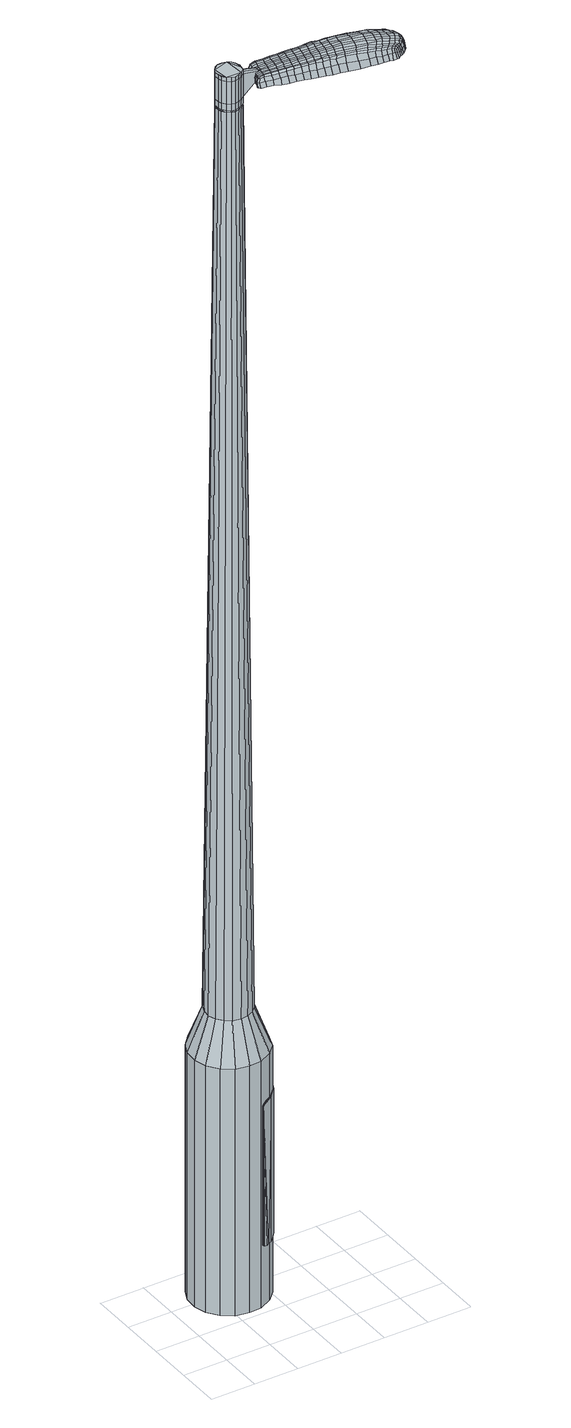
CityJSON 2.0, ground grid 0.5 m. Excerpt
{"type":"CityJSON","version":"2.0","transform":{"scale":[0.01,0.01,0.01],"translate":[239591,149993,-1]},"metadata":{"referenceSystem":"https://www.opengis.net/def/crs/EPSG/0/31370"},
"CityObjects":{
"object1":{"type":"GenericCityObject","attributes":{"cluster":786,"mean_distance_to_centroid":0.378,"new_centroid_x":239591.64,"new_centroid_y":149993.99,"mean_distance_to_camera":12.75,"H1":15.29,"H2":14.77,"Z_final":110.02,"cluster2":-1,"proj_x":239589.88,"proj_y":150001.35,"id_line":24030,"bearing_l":76.55,"distance":7.58,"orientation":"right","G_obj":346.55},"geometry":[{"type":"MultiSurface","lod":"2","boundaries":[[[0,1,2,3]],[[1,4,5,2]],[[4,6,7,5]],[[6,8,9,7]],[[8,10,11,9]],[[10,12,13,11]],[[12,14,15,13]],[[14,16,17,15]],[[16,18,19,17]],[[18,20,21,19]],[[20,22,23,21]],[[22,24,25,23]],[[24,26,27,25]],[[26,28,29,27]],[[28,30,31,29]],[[30,32,33,31]],[[32,34,35,33]],[[34,0,3,35]],[[36,37,38,39]],[[38,40,41,42]],[[41,43,42]],[[42,44,45,46]],[[45,47,46]],[[46,48,49,50]],[[49,51,50]],[[42,46,50,38]],[[50,52,39,38]],[[53,36,39]],[[2,5,7,35]],[[7,9,11,15]],[[11,13,15]],[[15,17,19,23]],[[19,21,23]],[[23,25,27,31]],[[27,29,31]],[[15,23,31,7]],[[31,33,35,7]],[[3,2,35]],[[1,0,54,55]],[[0,34,56,54]],[[34,32,57,56]],[[32,30,58,57]],[[30,28,59,58]],[[28,26,60,59]],[[26,24,61,60]],[[24,22,62,61]],[[22,20,63,62]],[[20,18,64,63]],[[18,16,65,64]],[[16,14,66,65]],[[14,12,67,66]],[[12,10,68,67]],[[10,8,69,68]],[[8,6,70,69]],[[6,4,71,70]],[[4,1,55,71]],[[55,54,72,73]],[[54,56,74,72]],[[56,57,75,74]],[[57,58,76,75]],[[58,59,77,76]],[[59,60,78,77]],[[60,61,79,78]],[[61,62,80,79]],[[62,63,81,80]],[[63,64,82,81]],[[64,65,83,82]],[[65,66,84,83]],[[66,67,85,84]],[[67,68,86,85]],[[68,69,87,86]],[[69,70,88,87]],[[70,71,89,88]],[[71,55,73,89]],[[72,90,91,92]],[[93,94,90,72]],[[75,95,94,93]],[[96,97,95,75]],[[98,99,97,96]],[[78,100,99,98]],[[101,102,100,78]],[[103,104,102,101]],[[105,106,104,103]],[[107,108,106,105]],[[109,110,108,107]],[[111,112,110,109]],[[85,113,112,111]],[[114,115,113,85]],[[116,117,115,114]],[[88,118,117,116]],[[89,119,118,88]],[[92,91,119,89]],[[120,121,122,123]],[[124,120,123,125]],[[126,124,125,127]],[[128,126,127,129]],[[130,128,129,131]],[[132,130,131,133]],[[134,132,133,135]],[[136,134,135,137]],[[138,136,137,139]],[[140,138,139,141]],[[142,140,141,143]],[[144,142,143,145]],[[146,144,145,147]],[[148,146,147,149]],[[150,148,149,151]],[[152,150,151,153]],[[73,72,92]],[[74,93,72]],[[74,75,93]],[[76,96,75]],[[76,77,98,96]],[[77,78,98]],[[79,101,78]],[[79,80,103,101]],[[80,81,105,103]],[[81,82,107,105]],[[82,83,109,107]],[[83,84,111,109]],[[84,85,111]],[[86,114,85]],[[86,87,116,114]],[[87,88,116]],[[73,92,89]],[[154,91,90]],[[154,119,91]],[[155,117,118]],[[155,156,115,117]],[[156,113,115]],[[157,112,113]],[[157,158,110,112]],[[158,159,108,110]],[[159,160,106,108]],[[160,161,104,106]],[[161,162,102,104]],[[162,100,102]],[[163,99,100]],[[163,164,97,99]],[[164,95,97]],[[165,94,95]],[[165,90,94]],[[39,52,152,166]],[[154,90,167,153]],[[53,39,166,121]],[[90,165,122,167]],[[36,53,121,120]],[[165,95,123,122]],[[37,36,120,124]],[[95,164,125,123]],[[38,37,124,126]],[[164,163,127,125]],[[40,38,126,128]],[[163,100,129,127]],[[41,40,128,130]],[[100,162,131,129]],[[43,41,130,132]],[[162,161,133,131]],[[42,43,132,134]],[[161,160,135,133]],[[44,42,134,136]],[[160,159,137,135]],[[45,44,136,138]],[[159,158,139,137]],[[47,45,138,140]],[[158,157,141,139]],[[46,47,140,142]],[[157,113,143,141]],[[48,46,142,144]],[[113,156,145,143]],[[49,48,144,146]],[[156,155,147,145]],[[51,49,146,148]],[[155,118,149,147]],[[50,51,148,150]],[[118,119,151,149]],[[52,50,150,152]],[[119,154,153,151]],[[152,153,168,169]],[[153,167,170,168]],[[167,122,171,170]],[[122,121,172,171]],[[121,166,173,172]],[[166,152,169,173]],[[174,175,176,177]],[[178,174,177,179]],[[174,178,180,181]],[[175,174,181,182]],[[183,184,185,186]],[[187,183,186,188]],[[183,187,189,190]],[[184,183,190,191]],[[192,193,194,195]],[[196,192,195,197]],[[192,196,198,199]],[[193,192,199,200]],[[201,202,203,204]],[[205,201,204,206]],[[201,205,207,208]],[[202,201,208,209]],[[210,211,212,213]],[[214,210,213,215]],[[210,214,216,217]],[[211,210,217,218]],[[219,220,221,222]],[[223,219,222,224]],[[219,223,225,226]],[[220,219,226,227]],[[228,229,230,231]],[[220,228,231,221]],[[228,220,227,232]],[[229,228,232,233]],[[234,235,236,237]],[[229,234,237,230]],[[234,229,233,238]],[[235,234,238,239]],[[240,178,179,241]],[[235,240,241,236]],[[240,235,239,242]],[[178,240,242,180]],[[243,244,245,246]],[[247,243,246,248]],[[243,247,249,250]],[[244,243,250,251]],[[252,253,254,255]],[[244,252,255,245]],[[252,244,251,256]],[[253,252,256,257]],[[258,259,260,261]],[[253,258,261,254]],[[258,253,257,262]],[[259,258,262,263]],[[264,265,266,267]],[[259,264,267,260]],[[264,259,263,268]],[[265,264,268,269]],[[270,175,182,271]],[[265,270,271,266]],[[270,265,269,272]],[[175,270,272,176]],[[273,274,275,276]],[[277,273,276,278]],[[273,277,279,280]],[[274,273,280,281]],[[282,283,284,285]],[[274,282,285,275]],[[282,274,281,286]],[[283,282,286,287]],[[288,289,290,291]],[[283,288,291,284]],[[288,283,287,292]],[[289,288,292,293]],[[294,187,188,295]],[[289,294,295,290]],[[294,289,293,296]],[[187,294,296,189]],[[297,298,299,300]],[[301,297,300,302]],[[297,301,303,304]],[[298,297,304,305]],[[306,307,308,309]],[[298,306,309,299]],[[306,298,305,310]],[[307,306,310,311]],[[312,313,314,315]],[[307,312,315,308]],[[312,307,311,316]],[[313,312,316,317]],[[318,319,320,321]],[[313,318,321,314]],[[318,313,317,322]],[[319,318,322,323]],[[324,184,191,325]],[[319,324,325,320]],[[324,319,323,326]],[[184,324,326,185]],[[327,213,212,328]],[[329,327,328,330]],[[327,329,331,332]],[[213,327,332,215]],[[333,329,330,334]],[[335,333,334,336]],[[333,335,337,338]],[[329,333,338,331]],[[339,335,336,340]],[[341,339,340,342]],[[339,341,343,344]],[[335,339,344,337]],[[345,341,342,346]],[[347,345,346,348]],[[345,347,349,350]],[[341,345,350,343]],[[351,347,348,352]],[[202,351,352,203]],[[351,202,209,353]],[[347,351,353,349]],[[354,355,200,199]],[[356,354,199,198]],[[354,356,357,358]],[[355,354,358,359]],[[360,361,359,358]],[[362,360,358,357]],[[360,362,363,364]],[[361,360,364,365]],[[366,367,365,364]],[[368,366,364,363]],[[366,368,369,370]],[[367,366,370,371]],[[372,373,371,370]],[[374,372,370,369]],[[372,374,207,205]],[[373,372,205,206]],[[375,376,377,378]],[[277,375,378,279]],[[375,277,278,379]],[[376,375,379,380]],[[381,196,197,382]],[[376,381,382,377]],[[381,376,380,383]],[[196,381,383,198]],[[384,385,386,387]],[[223,384,387,225]],[[384,223,224,388]],[[385,384,388,389]],[[390,391,392,393]],[[385,390,393,386]],[[390,385,389,394]],[[391,390,394,395]],[[396,193,200,397]],[[391,396,397,392]],[[396,391,395,398]],[[193,396,398,194]],[[399,400,401,402]],[[181,399,402,182]],[[399,181,180,403]],[[400,399,403,404]],[[405,406,407,408]],[[400,405,408,401]],[[405,400,404,409]],[[406,405,409,410]],[[411,204,203,412]],[[406,411,412,407]],[[411,406,410,413]],[[204,411,413,206]],[[414,415,416,417]],[[186,414,417,188]],[[414,186,185,418]],[[415,414,418,419]],[[420,208,207,421]],[[415,420,421,416]],[[420,415,419,422]],[[208,420,422,209]],[[423,424,425,426]],[[301,423,426,303]],[[423,301,302,427]],[[424,423,427,428]],[[429,214,215,430]],[[424,429,430,425]],[[429,424,428,431]],[[214,429,431,216]],[[432,433,434,435]],[[247,432,435,249]],[[432,247,248,436]],[[433,432,436,437]],[[438,439,440,441]],[[433,438,441,434]],[[438,433,437,442]],[[439,438,442,443]],[[444,211,218,445]],[[439,444,445,440]],[[444,439,443,446]],[[211,444,446,212]],[[447,448,437,436]],[[246,447,436,248]],[[447,246,245,449]],[[448,447,449,450]],[[451,452,443,442]],[[448,451,442,437]],[[451,448,450,453]],[[452,451,453,454]],[[455,328,212,446]],[[452,455,446,443]],[[455,452,454,456]],[[328,455,456,330]],[[457,458,459,460]],[[304,457,460,305]],[[457,304,303,426]],[[458,457,426,425]],[[461,332,331,462]],[[458,461,462,459]],[[461,458,425,430]],[[332,461,430,215]],[[463,464,450,449]],[[255,463,449,245]],[[463,255,254,465]],[[464,463,465,466]],[[467,468,454,453]],[[464,467,453,450]],[[467,464,466,469]],[[468,467,469,470]],[[471,334,330,456]],[[468,471,456,454]],[[471,468,470,472]],[[334,471,472,336]],[[473,474,475,476]],[[310,473,476,311]],[[473,310,305,460]],[[474,473,460,459]],[[477,338,337,478]],[[474,477,478,475]],[[477,474,459,462]],[[338,477,462,331]],[[479,480,466,465]],[[261,479,465,254]],[[479,261,260,481]],[[480,479,481,482]],[[483,484,470,469]],[[480,483,469,466]],[[483,480,482,485]],[[484,483,485,486]],[[487,340,336,472]],[[484,487,472,470]],[[487,484,486,488]],[[340,487,488,342]],[[489,490,491,492]],[[316,489,492,317]],[[489,316,311,476]],[[490,489,476,475]],[[493,344,343,494]],[[490,493,494,491]],[[493,490,475,478]],[[344,493,478,337]],[[495,496,482,481]],[[267,495,481,260]],[[495,267,266,497]],[[496,495,497,498]],[[499,500,486,485]],[[496,499,485,482]],[[499,496,498,501]],[[500,499,501,502]],[[503,346,342,488]],[[500,503,488,486]],[[503,500,502,504]],[[346,503,504,348]],[[505,506,507,508]],[[322,505,508,323]],[[505,322,317,492]],[[506,505,492,491]],[[509,350,349,510]],[[506,509,510,507]],[[509,506,491,494]],[[350,509,494,343]],[[511,512,498,497]],[[271,511,497,266]],[[511,271,182,402]],[[512,511,402,401]],[[513,514,502,501]],[[512,513,501,498]],[[513,512,401,408]],[[514,513,408,407]],[[515,352,348,504]],[[514,515,504,502]],[[515,514,407,412]],[[352,515,412,203]],[[516,517,419,418]],[[326,516,418,185]],[[516,326,323,508]],[[517,516,508,507]],[[518,353,209,422]],[[517,518,422,419]],[[518,517,507,510]],[[353,518,510,349]],[[519,520,380,379]],[[276,519,379,278]],[[519,276,275,521]],[[520,519,521,522]],[[523,356,198,383]],[[520,523,383,380]],[[523,520,522,524]],[[356,523,524,357]],[[525,526,527,528]],[[226,525,528,227]],[[525,226,225,387]],[[526,525,387,386]],[[529,530,531,532]],[[526,529,532,527]],[[529,526,386,393]],[[530,529,393,392]],[[533,355,359,534]],[[530,533,534,531]],[[533,530,392,397]],[[355,533,397,200]],[[535,536,522,521]],[[285,535,521,275]],[[535,285,284,537]],[[536,535,537,538]],[[539,362,357,524]],[[536,539,524,522]],[[539,536,538,540]],[[362,539,540,363]],[[541,542,543,544]],[[232,541,544,233]],[[541,232,227,528]],[[542,541,528,527]],[[545,546,547,548]],[[542,545,548,543]],[[545,542,527,532]],[[546,545,532,531]],[[549,361,365,550]],[[546,549,550,547]],[[549,546,531,534]],[[361,549,534,359]],[[551,552,538,537]],[[291,551,537,284]],[[551,291,290,553]],[[552,551,553,554]],[[555,368,363,540]],[[552,555,540,538]],[[555,552,554,556]],[[368,555,556,369]],[[557,558,559,560]],[[238,557,560,239]],[[557,238,233,544]],[[558,557,544,543]],[[561,562,563,564]],[[558,561,564,559]],[[561,558,543,548]],[[562,561,548,547]],[[565,367,371,566]],[[562,565,566,563]],[[565,562,547,550]],[[367,565,550,365]],[[567,568,554,553]],[[295,567,553,290]],[[567,295,188,417]],[[568,567,417,416]],[[569,374,369,556]],[[568,569,556,554]],[[569,568,416,421]],[[374,569,421,207]],[[570,571,404,403]],[[242,570,403,180]],[[570,242,239,560]],[[571,570,560,559]],[[572,573,410,409]],[[571,572,409,404]],[[572,571,559,564]],[[573,572,564,563]],[[574,373,206,413]],[[573,574,413,410]],[[574,573,563,566]],[[373,574,566,371]],[[575,576,577,578]],[[578,577,579,580]],[[581,579,577,582]],[[582,577,576,583]],[[584,585,586,587]],[[587,586,588,589]],[[590,588,586,591]],[[591,586,585,592]],[[593,594,595,596]],[[596,595,597,598]],[[599,597,595,600]],[[600,595,594,601]],[[602,603,604,605]],[[605,604,606,607]],[[608,606,604,609]],[[609,604,603,610]],[[611,612,613,614]],[[614,613,615,616]],[[617,615,613,618]],[[618,613,612,619]],[[620,621,622,623]],[[623,622,624,625]],[[626,624,622,627]],[[627,622,621,628]],[[629,630,631,632]],[[632,631,621,620]],[[628,621,631,633]],[[633,631,630,634]],[[635,636,637,638]],[[638,637,630,629]],[[634,630,637,639]],[[639,637,636,640]],[[580,579,641,642]],[[642,641,636,635]],[[640,636,641,643]],[[643,641,579,581]],[[644,645,646,647]],[[647,646,648,649]],[[650,648,646,651]],[[651,646,645,652]],[[653,654,655,656]],[[656,655,645,644]],[[652,645,655,657]],[[657,655,654,658]],[[659,660,661,662]],[[662,661,654,653]],[[658,654,661,663]],[[663,661,660,664]],[[665,666,667,668]],[[668,667,660,659]],[[664,660,667,669]],[[669,667,666,670]],[[583,576,671,672]],[[672,671,666,665]],[[670,666,671,673]],[[673,671,576,575]],[[674,675,676,677]],[[677,676,678,679]],[[680,678,676,681]],[[681,676,675,682]],[[683,684,685,686]],[[686,685,675,674]],[[682,675,685,687]],[[687,685,684,688]],[[689,690,691,692]],[[692,691,684,683]],[[688,684,691,693]],[[693,691,690,694]],[[589,588,695,696]],[[696,695,690,689]],[[694,690,695,697]],[[697,695,588,590]],[[698,699,700,701]],[[701,700,702,703]],[[704,702,700,705]],[[705,700,699,706]],[[707,708,709,710]],[[710,709,699,698]],[[706,699,709,711]],[[711,709,708,712]],[[713,714,715,716]],[[716,715,708,707]],[[712,708,715,717]],[[717,715,714,718]],[[719,720,721,722]],[[722,721,714,713]],[[718,714,721,723]],[[723,721,720,724]],[[592,585,725,726]],[[726,725,720,719]],[[724,720,725,727]],[[727,725,585,584]],[[611,614,728,729]],[[729,728,730,731]],[[732,730,728,733]],[[733,728,614,616]],[[731,730,734,735]],[[735,734,736,737]],[[738,736,734,739]],[[739,734,730,732]],[[737,736,740,741]],[[741,740,742,743]],[[744,742,740,745]],[[745,740,736,738]],[[743,742,746,747]],[[747,746,748,749]],[[750,748,746,751]],[[751,746,742,744]],[[749,748,752,753]],[[753,752,603,602]],[[610,603,752,754]],[[754,752,748,750]],[[601,755,756,600]],[[600,756,757,599]],[[758,757,756,759]],[[759,756,755,760]],[[760,761,762,759]],[[759,762,763,758]],[[764,763,762,765]],[[765,762,761,766]],[[766,767,768,765]],[[765,768,769,764]],[[770,769,768,771]],[[771,768,767,772]],[[772,773,774,771]],[[771,774,775,770]],[[608,775,774,606]],[[606,774,773,607]],[[776,777,778,779]],[[779,778,678,680]],[[679,678,778,780]],[[780,778,777,781]],[[598,597,782,783]],[[783,782,777,776]],[[781,777,782,784]],[[784,782,597,599]],[[785,786,787,788]],[[788,787,624,626]],[[625,624,787,789]],[[789,787,786,790]],[[791,792,793,794]],[[794,793,786,785]],[[790,786,793,795]],[[795,793,792,796]],[[601,594,797,798]],[[798,797,792,791]],[[796,792,797,799]],[[799,797,594,593]],[[800,801,802,803]],[[803,802,582,583]],[[581,582,802,804]],[[804,802,801,805]],[[806,807,808,809]],[[809,808,801,800]],[[805,801,808,810]],[[810,808,807,811]],[[602,605,812,813]],[[813,812,807,806]],[[811,807,812,814]],[[814,812,605,607]],[[815,816,817,818]],[[818,817,587,589]],[[584,587,817,819]],[[819,817,816,820]],[[608,609,821,822]],[[822,821,816,815]],[[820,816,821,823]],[[823,821,609,610]],[[824,825,702,826]],[[826,702,704]],[[703,702,825,827]],[[616,615,828,829]],[[829,828,825,824]],[[827,825,828,830]],[[830,828,615,617]],[[831,832,648,833]],[[833,648,650]],[[649,648,834]],[[648,832,834]],[[835,836,837,838]],[[838,837,832,831]],[[834,832,837,839]],[[839,837,836,840]],[[619,612,841,842]],[[842,841,836,835]],[[840,836,841,843]],[[843,841,612,611]],[[834,844,647,649]],[[644,647,844,845]],[[840,846,847,839]],[[839,847,844,834]],[[845,844,847,848]],[[848,847,846,849]],[[611,729,850,843]],[[843,850,846,840]],[[849,846,850,851]],[[851,850,729,731]],[[852,853,854,855]],[[855,854,705,706]],[[704,705,854,826]],[[826,854,853,824]],[[732,733,856,857]],[[857,856,853,852]],[[824,853,856,829]],[[829,856,733,616]],[[845,858,656,644]],[[653,656,858,859]],[[859,858,860]],[[849,861,862,848]],[[848,862,858,845]],[[860,858,862,863]],[[863,862,861,864]],[[731,735,865,851]],[[851,865,861,849]],[[864,861,865,866]],[[866,865,735,737]],[[867,868,869,870]],[[870,869,711,712]],[[706,711,869,855]],[[855,869,868,852]],[[738,739,871,872]],[[872,871,868,867]],[[852,868,871,857]],[[857,871,739,732]],[[860,873,874,859]],[[859,874,662,653]],[[659,662,874,875]],[[874,873,875]],[[864,876,877,863]],[[863,877,873,860]],[[875,873,877,878]],[[878,877,876,879]],[[737,741,880,866]],[[866,880,876,864]],[[879,876,880,881]],[[881,880,741,743]],[[882,883,884,885]],[[885,884,717,718]],[[712,717,884,870]],[[870,884,883,867]],[[744,745,886,887]],[[887,886,883,882]],[[867,883,886,872]],[[872,886,745,738]],[[875,888,668,659]],[[665,668,888,889]],[[889,888,890]],[[879,891,892,878]],[[878,892,888,875]],[[890,888,892,893]],[[893,892,891,894]],[[743,747,895,881]],[[881,895,891,879]],[[894,891,895,896]],[[896,895,747,749]],[[897,898,899,900]],[[900,899,723,724]],[[718,723,899,885]],[[885,899,898,882]],[[750,751,901,902]],[[902,901,898,897]],[[882,898,901,887]],[[887,901,751,744]],[[890,903,904,889]],[[889,904,672,665]],[[583,672,904,803]],[[803,904,903,800]],[[894,905,906,893]],[[893,906,903,890]],[[800,903,906,809]],[[809,906,905,806]],[[749,753,907,896]],[[896,907,905,894]],[[806,905,907,813]],[[813,907,753,602]],[[820,908,909,819]],[[819,909,727,584]],[[724,727,909,900]],[[900,909,908,897]],[[610,754,910,823]],[[823,910,908,820]],[[897,908,910,902]],[[902,910,754,750]],[[781,911,912,780]],[[780,912,677,679]],[[674,677,912,913]],[[913,912,911,914]],[[599,757,915,784]],[[784,915,911,781]],[[914,911,915,916]],[[916,915,757,758]],[[917,918,919,920]],[[920,919,627,628]],[[626,627,919,788]],[[788,919,918,785]],[[921,922,923,924]],[[924,923,918,917]],[[785,918,923,794]],[[794,923,922,791]],[[760,755,925,926]],[[926,925,922,921]],[[791,922,925,798]],[[798,925,755,601]],[[914,927,928,913]],[[913,928,686,674]],[[683,686,928,929]],[[929,928,927,930]],[[758,763,931,916]],[[916,931,927,914]],[[930,927,931,932]],[[932,931,763,764]],[[933,934,935,936]],[[936,935,633,634]],[[628,633,935,920]],[[920,935,934,917]],[[937,938,939,940]],[[940,939,934,933]],[[917,934,939,924]],[[924,939,938,921]],[[766,761,941,942]],[[942,941,938,937]],[[921,938,941,926]],[[926,941,761,760]],[[930,943,944,929]],[[929,944,692,683]],[[689,692,944,945]],[[945,944,943,946]],[[764,769,947,932]],[[932,947,943,930]],[[946,943,947,948]],[[948,947,769,770]],[[949,950,951,952]],[[952,951,639,640]],[[634,639,951,936]],[[936,951,950,933]],[[953,954,955,956]],[[956,955,950,949]],[[933,950,955,940]],[[940,955,954,937]],[[772,767,957,958]],[[958,957,954,953]],[[937,954,957,942]],[[942,957,767,766]],[[946,959,960,945]],[[945,960,696,689]],[[589,696,960,818]],[[818,960,959,815]],[[770,775,961,948]],[[948,961,959,946]],[[815,959,961,822]],[[822,961,775,608]],[[805,962,963,804]],[[804,963,643,581]],[[640,643,963,952]],[[952,963,962,949]],[[811,964,965,810]],[[810,965,962,805]],[[949,962,965,956]],[[956,965,964,953]],[[607,773,966,814]],[[814,966,964,811]],[[953,964,966,958]],[[958,966,773,772]],[[575,578,177,176]],[[578,580,179,177]],[[590,591,190,189]],[[591,592,191,190]],[[593,596,195,194]],[[596,598,197,195]],[[617,618,217,216]],[[618,619,218,217]],[[620,623,222,221]],[[623,625,224,222]],[[629,632,231,230]],[[632,620,221,231]],[[635,638,237,236]],[[638,629,230,237]],[[580,642,241,179]],[[642,635,236,241]],[[650,651,250,249]],[[651,652,251,250]],[[652,657,256,251]],[[657,658,257,256]],[[658,663,262,257]],[[663,664,263,262]],[[664,669,268,263]],[[669,670,269,268]],[[670,673,272,269]],[[673,575,176,272]],[[680,681,280,279]],[[681,682,281,280]],[[682,687,286,281]],[[687,688,287,286]],[[688,693,292,287]],[[693,694,293,292]],[[694,697,296,293]],[[697,590,189,296]],[[698,701,300,299]],[[701,703,302,300]],[[707,710,309,308]],[[710,698,299,309]],[[713,716,315,314]],[[716,707,308,315]],[[719,722,321,320]],[[722,713,314,321]],[[592,726,325,191]],[[726,719,320,325]],[[776,779,378,377]],[[779,680,279,378]],[[598,783,382,197]],[[783,776,377,382]],[[625,789,388,224]],[[789,790,389,388]],[[790,795,394,389]],[[795,796,395,394]],[[796,799,398,395]],[[799,593,194,398]],[[703,427,302]],[[703,827,428,427]],[[827,830,431,428]],[[830,617,216,431]],[[831,833,435,434]],[[833,650,249,435]],[[835,838,441,440]],[[838,831,434,441]],[[619,842,445,218]],[[842,835,440,445]],[[967,968,969,970]],[[971,972,970,969]],[[973,974,975,976]],[[977,978,979,980]],[[968,981,982,969]],[[983,971,969,982]],[[984,973,976,985]],[[986,987,978,977]],[[981,988,989,982]],[[989,990,983,982]],[[991,984,985,992]],[[993,987,986,994]],[[988,995,996,989]],[[996,997,990,989]],[[998,991,992,999]],[[1000,993,994,1001]],[[1002,1003,1004,1005]],[[1006,1007,1003,1002]],[[1006,1008,1009,1007]],[[1008,1010,1011,1009]],[[1012,1013,1014,1015]],[[1016,1017,1013,1012]],[[1018,1019,1017,1016]],[[1020,1021,1019,1018]],[[1015,1004,1003,1012]],[[1012,1003,1007,1016]],[[1007,1009,1018,1016]],[[1009,1011,1020,1018]],[[976,975,972,971]],[[985,976,971,983]],[[990,992,985,983]],[[997,999,992,990]],[[977,980,974,973]],[[986,977,973,984]],[[994,986,984,991]],[[1001,994,991,998]],[[978,1002,1005,979]],[[987,1006,1002,978]],[[1008,1006,987,993]],[[1010,1008,993,1000]],[[1022,1023,1024,1025]],[[1024,1026,1027,1028]],[[1024,1028,1029,1030]],[[1024,1030,1025]],[[1031,1022,1025,1032]],[[1033,1032,1025,1034]],[[1035,1034,1025]],[[1036,1024,1023,1037]],[[1038,1036,1037,1039]],[[1040,1038,1039,1041]],[[1042,1040,1041,1043]],[[1044,1042,1043,1045]],[[1045,1046,1047,1048]],[[1045,1048,1049,1050]],[[1045,1050,1051,1052]],[[1051,1053,1054,1055]],[[1051,1055,1056,1057]],[[1051,1057,1052]],[[1045,1052,1044]],[[1058,1059,1023,1022]],[[1060,1061,1026,1024]],[[1062,1063,1035,1025]],[[1059,1064,1037,1023]],[[1065,1060,1024,1036]],[[1064,1066,1039,1037]],[[1067,1065,1036,1038]],[[1066,1068,1041,1039]],[[1069,1067,1038,1040]],[[1068,1070,1043,1041]],[[1071,1069,1040,1042]],[[1070,1072,1045,1043]],[[1073,1071,1042,1044]],[[1072,1074,1046,1045]],[[1075,1076,1053,1051]],[[1077,1073,1044,1052]],[[1047,1046,1074,1078]],[[1048,1047,1078,1079]],[[1049,1048,1079,1080]],[[1050,1049,1080,1081]],[[1051,1050,1081,1075]],[[1082,1058,1022,1031]],[[1083,1082,1031,1032]],[[1084,1083,1032,1033]],[[1085,1084,1033,1034]],[[1063,1085,1034,1035]],[[1027,1026,1061,1086]],[[1054,1053,1076,1087]],[[1028,1027,1086,1088]],[[1029,1028,1088,1089]],[[1030,1029,1089,1090]],[[1025,1030,1090,1062]],[[1055,1054,1087,1091]],[[1056,1055,1091,1092]],[[1057,1056,1092,1093]],[[1052,1057,1093,1077]]]}]}
},
"vertices":[
[107,90,384],[102,76,384],[102,76,96],[107,90,96],[92,66,384],[92,66,96],[78,59,384],[78,59,96],[64,58,384],[64,58,96],[49,61,384],[49,61,96],[37,69,384],[37,69,96],[28,81,384],[28,81,96],[24,95,384],[24,95,96],[25,110,384],[25,110,96],[31,123,384],[31,123,96],[41,134,384],[41,134,96],[54,140,384],[54,140,96],[69,142,384],[69,142,96],[83,139,384],[83,139,96],[95,131,384],[95,131,96],[104,119,384],[104,119,96],[108,105,384],[108,105,96],[78,106,1524],[76,110,1524],[72,112,1524],[79,97,1524],[67,113,1524],[62,113,1524],[55,107,1524],[58,111,1524],[53,103,1524],[53,98,1524],[57,90,1524],[54,94,1524],[61,87,1524],[65,86,1524],[74,89,1524],[70,87,1524],[78,92,1524],[80,101,1524],[91,94,429],[87,86,429],[91,103,429],[89,111,429],[84,118,429],[76,123,429],[68,125,429],[59,124,429],[51,120,429],[45,114,429],[42,106,429],[41,97,429],[44,89,429],[49,82,429],[56,77,429],[65,75,429],[73,76,429],[81,80,429],[79,97,1483],[78,92,1483],[80,101,1483],[78,106,1483],[76,110,1483],[72,112,1483],[67,113,1483],[62,113,1483],[58,111,1483],[55,107,1483],[53,103,1483],[53,98,1483],[54,94,1483],[57,90,1483],[61,87,1483],[65,86,1483],[70,87,1483],[74,89,1483],[79,97,1485],[77,93,1485],[77,93,1483],[79,101,1483],[79,101,1485],[78,106,1485],[75,109,1483],[75,109,1485],[71,112,1483],[71,112,1485],[67,113,1485],[63,112,1483],[63,112,1485],[59,110,1483],[59,110,1485],[56,107,1483],[56,107,1485],[54,103,1483],[54,103,1485],[54,98,1483],[54,98,1485],[55,94,1483],[55,94,1485],[57,90,1485],[61,88,1483],[61,88,1485],[66,87,1483],[66,87,1485],[70,87,1485],[74,89,1485],[78,106,1519],[80,101,1519],[80,101,1493],[78,106,1493],[76,110,1519],[76,110,1493],[72,112,1519],[72,112,1493],[67,113,1519],[67,113,1493],[62,113,1519],[62,113,1493],[58,111,1519],[58,111,1493],[55,107,1519],[55,107,1493],[53,103,1519],[53,103,1493],[53,98,1519],[53,98,1493],[54,94,1519],[54,94,1493],[57,90,1519],[57,90,1493],[61,87,1519],[61,87,1493],[65,86,1519],[65,86,1493],[70,87,1519],[70,87,1493],[74,89,1519],[74,89,1493],[78,92,1519],[78,92,1493],[78,92,1485],[65,86,1485],[61,87,1485],[54,94,1485],[53,98,1485],[53,103,1485],[55,107,1485],[58,111,1485],[62,113,1485],[72,112,1485],[76,110,1485],[80,101,1485],[79,97,1519],[79,97,1493],[97,89,1513],[97,89,1518],[98,92,1513],[98,95,1513],[98,95,1518],[98,92,1518],[165,56,1519],[158,58,1518],[159,56,1509],[166,54,1510],[173,54,1519],[174,52,1510],[173,56,1526],[164,58,1525],[158,60,1525],[174,94,1519],[167,95,1518],[166,94,1525],[173,92,1525],[183,92,1519],[181,90,1526],[184,93,1510],[176,95,1510],[169,96,1509],[242,59,1519],[241,56,1519],[242,56,1513],[242,59,1513],[241,64,1519],[242,63,1513],[240,64,1524],[240,60,1524],[239,56,1524],[169,77,1530],[162,78,1529],[162,75,1529],[169,73,1530],[178,74,1531],[178,71,1531],[179,78,1530],[170,80,1530],[163,82,1529],[91,95,1512],[90,93,1512],[91,92,1517],[92,95,1517],[92,98,1512],[93,98,1517],[93,98,1506],[92,95,1506],[91,92,1506],[223,44,1519],[220,44,1519],[220,42,1512],[224,42,1512],[225,44,1518],[226,42,1512],[225,45,1522],[223,45,1523],[220,45,1524],[215,45,1519],[209,45,1519],[210,44,1512],[216,43,1512],[215,46,1524],[209,47,1525],[203,47,1519],[196,48,1519],[197,47,1511],[204,45,1511],[203,48,1526],[195,50,1526],[185,51,1519],[186,49,1510],[184,53,1526],[94,77,1513],[102,75,1513],[101,76,1518],[94,79,1517],[89,79,1512],[90,80,1516],[90,78,1506],[95,76,1507],[102,74,1507],[109,73,1514],[116,71,1515],[115,72,1520],[108,74,1519],[109,71,1507],[117,69,1507],[123,69,1515],[130,66,1516],[130,68,1522],[123,70,1521],[124,67,1508],[131,65,1508],[137,64,1517],[144,62,1517],[144,64,1524],[137,66,1523],[138,63,1508],[145,60,1509],[151,60,1518],[151,62,1524],[152,58,1509],[232,78,1519],[229,79,1519],[228,78,1524],[232,77,1523],[234,77,1518],[233,76,1522],[235,78,1512],[233,79,1512],[230,80,1512],[224,81,1519],[219,83,1519],[218,82,1525],[224,80,1524],[226,82,1512],[220,84,1512],[213,85,1519],[205,87,1519],[204,85,1526],[212,83,1526],[215,86,1511],[207,88,1511],[194,89,1519],[193,88,1526],[196,90,1510],[102,107,1513],[109,105,1513],[110,106,1507],[103,108,1507],[96,107,1512],[97,108,1506],[97,107,1516],[101,106,1517],[108,104,1518],[116,104,1514],[124,103,1515],[125,104,1507],[118,105,1507],[115,103,1519],[123,102,1520],[131,102,1515],[138,100,1516],[140,101,1508],[133,103,1508],[130,100,1521],[137,99,1522],[146,99,1517],[153,98,1517],[155,99,1509],[147,100,1508],[145,98,1523],[152,96,1524],[160,96,1518],[162,97,1509],[159,95,1524],[97,94,1519],[97,91,1519],[105,92,1520],[104,89,1520],[105,95,1520],[98,96,1519],[112,90,1522],[111,87,1522],[119,88,1523],[118,86,1523],[120,91,1523],[113,93,1521],[126,87,1524],[126,84,1524],[134,85,1525],[133,82,1525],[134,88,1525],[127,90,1524],[141,83,1526],[140,80,1526],[148,82,1527],[147,79,1527],[149,85,1527],[142,87,1526],[155,80,1528],[154,77,1528],[156,83,1528],[237,60,1527],[236,57,1527],[237,65,1526],[233,66,1527],[233,62,1528],[232,58,1528],[226,63,1529],[226,59,1529],[227,67,1528],[220,69,1530],[219,65,1530],[218,61,1530],[212,66,1531],[211,63,1531],[213,71,1530],[204,73,1531],[203,69,1531],[202,65,1531],[191,72,1531],[190,68,1531],[192,75,1531],[236,76,1518],[238,73,1519],[239,74,1513],[237,76,1513],[235,75,1523],[236,73,1523],[240,69,1519],[241,69,1513],[238,69,1524],[228,44,1518],[230,45,1518],[229,46,1523],[227,45,1523],[228,43,1513],[231,44,1513],[233,47,1519],[237,50,1519],[235,50,1524],[232,48,1523],[234,46,1513],[237,49,1513],[239,52,1519],[237,53,1524],[240,52,1513],[165,59,1528],[165,61,1528],[158,63,1528],[158,61,1527],[173,57,1528],[174,59,1529],[166,64,1529],[167,67,1530],[160,69,1529],[159,66,1528],[175,62,1529],[176,65,1530],[168,70,1530],[161,72,1529],[177,68,1531],[172,91,1528],[172,88,1529],[181,87,1529],[181,89,1528],[165,92,1527],[165,90,1528],[171,85,1529],[180,83,1530],[164,86,1528],[94,107,1512],[93,105,1512],[94,104,1517],[95,106,1517],[95,107,1506],[94,105,1506],[93,102,1512],[94,101,1517],[93,102,1506],[87,81,1512],[88,82,1512],[88,82,1506],[88,80,1506],[89,81,1517],[89,83,1517],[88,85,1512],[89,87,1512],[90,87,1506],[89,84,1506],[90,85,1517],[90,87,1517],[90,90,1512],[90,89,1506],[91,90,1517],[94,80,1519],[94,81,1519],[101,78,1520],[102,79,1520],[95,84,1519],[95,86,1519],[102,82,1520],[103,84,1520],[96,89,1519],[103,87,1520],[100,105,1519],[100,103,1519],[107,101,1520],[107,103,1520],[99,100,1519],[106,98,1520],[108,76,1521],[109,77,1521],[116,74,1522],[116,75,1522],[109,80,1521],[110,82,1521],[116,78,1522],[117,80,1523],[111,85,1522],[118,83,1523],[115,102,1521],[114,100,1521],[122,98,1522],[122,100,1522],[113,97,1521],[121,95,1522],[123,72,1523],[123,73,1523],[130,69,1524],[130,71,1524],[124,76,1523],[124,78,1524],[131,74,1525],[131,77,1525],[125,81,1524],[132,79,1525],[129,99,1523],[129,97,1523],[136,96,1524],[137,98,1524],[128,94,1524],[135,92,1525],[137,67,1525],[137,69,1525],[144,65,1526],[144,67,1526],[138,72,1526],[139,75,1526],[145,70,1527],[146,73,1527],[139,78,1526],[146,76,1527],[144,96,1525],[143,94,1525],[151,93,1526],[151,95,1526],[143,91,1526],[150,89,1527],[151,63,1527],[151,65,1527],[152,68,1527],[153,71,1528],[154,74,1528],[158,94,1527],[158,91,1527],[157,88,1528],[232,76,1525],[234,73,1525],[229,77,1526],[230,75,1526],[236,69,1526],[232,70,1527],[224,46,1525],[227,47,1525],[223,47,1526],[221,46,1525],[230,48,1525],[232,51,1526],[228,52,1527],[226,49,1526],[235,54,1526],[230,55,1527],[224,78,1526],[225,76,1527],[218,80,1527],[219,78,1528],[226,72,1528],[220,74,1529],[216,47,1526],[218,48,1527],[212,49,1528],[210,48,1527],[220,50,1527],[222,53,1528],[215,54,1529],[213,52,1528],[224,56,1528],[217,58,1530],[212,82,1528],[213,80,1529],[204,84,1528],[204,81,1529],[213,75,1529],[204,77,1530],[204,49,1528],[205,51,1528],[197,53,1529],[196,51,1528],[207,53,1529],[209,56,1530],[200,58,1530],[199,55,1530],[210,59,1530],[201,62,1531],[193,86,1529],[193,84,1529],[192,80,1530],[185,54,1528],[185,56,1529],[187,58,1530],[188,61,1530],[189,65,1531],[160,58,1509],[159,60,1518],[166,58,1518],[167,56,1509],[174,56,1519],[175,54,1510],[173,57,1525],[165,60,1525],[158,62,1525],[166,92,1525],[167,93,1518],[174,92,1518],[173,90,1525],[182,90,1519],[181,89,1525],[184,91,1510],[176,93,1509],[169,94,1509],[239,56,1513],[238,57,1519],[239,60,1519],[240,60,1513],[239,63,1519],[240,63,1513],[238,64,1524],[238,60,1524],[237,57,1524],[162,75,1528],[163,78,1528],[170,76,1529],[169,73,1529],[179,74,1529],[178,71,1529],[179,78,1529],[171,80,1529],[163,81,1528],[93,92,1516],[92,92,1512],[93,95,1512],[94,94,1516],[94,98,1512],[95,97,1516],[95,98,1506],[94,94,1506],[93,92,1506],[220,44,1512],[220,46,1519],[223,46,1518],[224,44,1512],[225,46,1518],[226,44,1512],[225,47,1522],[223,47,1523],[220,47,1523],[210,46,1512],[210,47,1519],[215,47,1519],[216,45,1512],[215,48,1524],[209,49,1525],[197,48,1511],[196,50,1519],[204,49,1519],[205,47,1511],[203,50,1525],[196,52,1526],[185,53,1519],[186,51,1510],[185,54,1526],[102,78,1518],[102,77,1513],[95,79,1513],[95,80,1517],[90,81,1512],[91,81,1515],[91,80,1506],[96,78,1506],[103,76,1507],[116,74,1520],[117,73,1514],[109,75,1514],[109,76,1519],[110,73,1507],[117,71,1507],[130,70,1522],[131,68,1516],[124,70,1515],[123,72,1521],[125,69,1508],[132,67,1508],[144,66,1523],[145,64,1517],[138,66,1516],[137,68,1522],[139,64,1508],[146,62,1508],[152,62,1517],[151,64,1524],[153,60,1509],[227,76,1523],[228,78,1519],[231,76,1518],[231,75,1523],[233,76,1518],[232,75,1522],[234,77,1512],[232,78,1512],[229,79,1512],[217,80,1525],[218,81,1519],[224,79,1519],[223,78,1524],[225,80,1512],[220,82,1512],[204,83,1526],[205,85,1519],[213,83,1519],[212,81,1525],[214,84,1511],[207,86,1511],[194,87,1519],[193,86,1526],[195,88,1510],[110,104,1507],[109,104,1513],[101,105,1513],[102,106,1506],[96,105,1512],[97,106,1506],[97,105,1515],[101,104,1517],[108,103,1518],[125,102,1507],[124,101,1514],[116,102,1514],[117,103,1507],[115,101,1519],[123,100,1520],[140,99,1508],[138,98,1516],[131,100,1515],[132,101,1508],[130,98,1521],[137,97,1522],[154,97,1508],[153,96,1517],[145,97,1516],[147,98,1508],[144,96,1522],[152,94,1523],[160,94,1517],[161,95,1509],[159,93,1524],[98,93,1518],[98,91,1518],[105,92,1519],[105,89,1519],[106,94,1519],[99,96,1518],[112,90,1520],[112,87,1520],[120,88,1521],[119,86,1521],[120,91,1521],[113,93,1520],[127,87,1523],[126,84,1523],[134,85,1524],[133,82,1524],[135,88,1524],[128,90,1523],[141,83,1525],[141,80,1525],[148,81,1526],[148,79,1526],[149,85,1526],[142,86,1525],[156,80,1527],[155,77,1527],[156,83,1527],[235,57,1526],[236,61,1526],[236,64,1525],[232,65,1526],[232,62,1526],[231,58,1526],[225,60,1528],[226,63,1528],[226,67,1527],[219,69,1528],[219,65,1529],[218,61,1529],[211,63,1530],[212,66,1530],[212,70,1529],[204,72,1530],[203,68,1530],[202,65,1530],[190,68,1530],[191,71,1530],[192,75,1530],[237,73,1513],[236,72,1518],[234,74,1518],[235,75,1512],[233,74,1523],[235,72,1523],[238,68,1519],[239,68,1513],[236,68,1523],[228,48,1523],[229,47,1518],[227,46,1518],[226,47,1523],[227,45,1512],[230,46,1512],[234,51,1523],[235,51,1519],[232,49,1519],[231,49,1523],[233,48,1513],[236,50,1513],[237,54,1519],[236,54,1524],[238,53,1513],[159,64,1527],[166,62,1527],[165,61,1527],[158,63,1526],[173,58,1527],[174,60,1528],[160,69,1528],[167,67,1528],[166,64,1528],[160,66,1527],[175,62,1528],[176,65,1529],[168,70,1529],[161,72,1528],[177,68,1529],[181,86,1528],[172,88,1527],[172,89,1527],[181,88,1527],[165,91,1526],[165,89,1527],[171,84,1528],[180,82,1528],[164,86,1527],[96,104,1516],[96,104,1512],[96,105,1516],[97,105,1506],[95,101,1512],[95,100,1516],[96,101,1506],[91,81,1506],[90,82,1512],[90,80,1506],[91,82,1516],[92,86,1506],[91,87,1512],[91,84,1512],[91,83,1506],[92,84,1516],[92,87,1516],[92,89,1512],[93,89,1506],[93,89,1516],[95,81,1518],[102,79,1519],[96,86,1518],[96,83,1518],[103,82,1519],[103,84,1519],[97,88,1518],[104,87,1519],[107,101,1519],[101,103,1518],[101,104,1518],[108,102,1519],[100,99,1518],[107,98,1519],[109,77,1520],[116,75,1521],[117,75,1521],[111,82,1520],[110,80,1520],[117,78,1521],[118,80,1521],[111,85,1520],[118,83,1521],[122,98,1521],[115,100,1520],[115,101,1520],[122,99,1521],[114,96,1520],[121,95,1521],[124,73,1522],[123,73,1522],[131,71,1523],[125,78,1522],[124,76,1522],[131,74,1523],[132,77,1524],[126,81,1523],[133,79,1524],[137,95,1523],[129,97,1522],[130,98,1522],[137,96,1523],[129,93,1522],[136,92,1523],[138,69,1524],[145,67,1525],[145,68,1525],[139,75,1525],[138,72,1524],[146,70,1525],[146,73,1526],[140,78,1525],[147,76,1526],[151,92,1525],[144,94,1524],[144,95,1524],[151,94,1525],[143,90,1524],[150,89,1525],[152,66,1526],[152,65,1526],[153,71,1527],[153,68,1526],[154,74,1527],[158,91,1526],[158,92,1526],[157,87,1526],[233,73,1524],[231,74,1524],[228,76,1525],[229,74,1525],[234,69,1525],[231,70,1525],[223,48,1525],[226,48,1524],[224,47,1524],[221,48,1525],[228,52,1526],[231,52,1525],[229,50,1524],[225,50,1525],[233,54,1525],[230,55,1526],[224,75,1526],[223,77,1526],[217,79,1526],[218,77,1527],[225,71,1526],[219,73,1527],[211,51,1527],[217,49,1526],[216,49,1526],[210,50,1526],[215,55,1528],[222,54,1527],[220,51,1526],[213,53,1527],[224,57,1527],[217,58,1528],[212,79,1527],[212,81,1527],[204,82,1527],[204,81,1528],[212,75,1528],[204,77,1529],[197,54,1528],[205,52,1527],[204,51,1527],[196,53,1527],[200,59,1529],[208,57,1529],[207,54,1528],[199,56,1528],[210,60,1529],[201,62,1530],[192,83,1528],[192,85,1528],[192,79,1529],[186,57,1528],[185,55,1528],[188,62,1529],[187,59,1529],[189,65,1530],[90,80,1508],[92,86,1508],[123,78,1509],[122,70,1509],[144,72,1510],[142,64,1510],[183,62,1512],[180,53,1512],[163,57,1511],[165,66,1511],[200,58,1513],[213,55,1514],[211,47,1514],[198,49,1513],[94,93,1508],[125,85,1509],[146,80,1510],[185,71,1512],[167,75,1511],[202,67,1513],[215,64,1514],[95,100,1508],[127,93,1509],[148,89,1510],[187,80,1512],[169,84,1511],[217,72,1514],[204,76,1513],[97,106,1508],[129,101,1509],[150,97,1510],[189,89,1512],[171,93,1511],[219,81,1514],[207,85,1513],[226,53,1514],[231,53,1514],[230,46,1514],[224,44,1514],[228,61,1514],[233,60,1514],[230,69,1514],[235,67,1514],[232,77,1514],[236,73,1514],[237,54,1515],[240,57,1515],[240,56,1515],[236,50,1515],[238,59,1515],[241,58,1515],[239,63,1515],[241,59,1515],[240,67,1515],[241,60,1515],[94,133,334],[97,131,334],[97,131,165],[85,139,171],[94,133,165],[91,135,165],[88,137,166],[87,138,167],[86,139,169],[91,135,334],[88,137,333],[87,138,332],[86,139,331],[85,139,328],[106,119,165],[106,119,334],[110,104,165],[110,104,334],[109,90,165],[109,90,334],[103,76,165],[103,76,334],[93,65,165],[93,65,334],[89,63,334],[86,61,334],[83,60,333],[81,59,332],[80,58,331],[80,58,328],[89,63,165],[80,58,171],[80,58,169],[81,59,167],[83,60,166],[86,61,165],[92,131,334],[95,129,334],[95,129,165],[92,131,165],[84,136,171],[84,136,328],[103,117,334],[103,117,165],[107,104,334],[107,104,165],[106,90,334],[106,90,165],[101,77,334],[101,77,165],[91,67,334],[91,67,165],[88,65,334],[79,61,328],[79,61,171],[88,65,165],[84,64,334],[82,62,333],[80,61,332],[79,61,331],[89,133,334],[87,134,333],[85,136,332],[84,136,331],[89,133,165],[79,61,169],[87,134,166],[85,136,167],[84,136,169],[80,61,167],[82,62,166],[84,64,165]
]}
